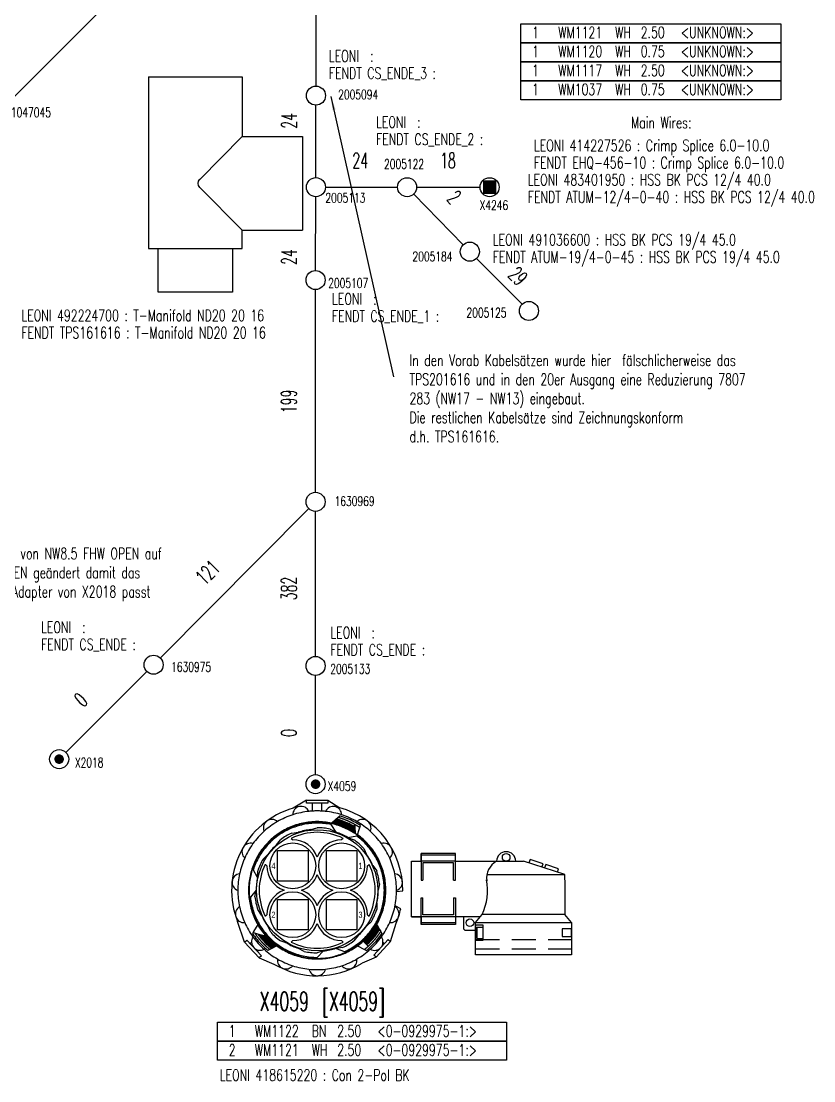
# Model space of a CAD drawing. Header units: millimetres. Extents: x -1 to 4489, y 0 to 1364.
# Drawn here: x 1699.5 to 1907.2, y 254 to 531.8 of the extents above; entities that cross this region are included whole.
import ezdxf

# ---------------------------------------------------------------- set-up
doc = ezdxf.new("R2010")
doc.units = ezdxf.units.MM
doc.linetypes.add('HIDDEN', pattern=[9.525, 6.35, -3.175])
doc.layers.add('Fendt Beschriftung', color=1, linetype='Continuous')
doc.layers.add('LAYER_0', color=7, linetype='Continuous')
doc.styles.add('HS-BUNDLE-DIMENSION', font='ROMANS.SHX', dxfattribs={"width": 0.6, "height": 4})
doc.styles.add('HS-COMP-DESCRIPTION', font='ROMANS.SHX', dxfattribs={"width": 0.6, "height": 5})
doc.styles.add('HS-INSULATION-LEGEND', font='ROMANS.SHX', dxfattribs={"width": 0.7, "height": 3})
doc.styles.add('HS-NODE', font='ROMANS.SHX', dxfattribs={"width": 0.7, "height": 2.5})
doc.styles.add('HS-PART-NO', font='ROMANS.SHX', dxfattribs={"width": 0.7, "height": 3})
doc.styles.add('HS-WIRE', font='ROMANS.SHX', dxfattribs={"width": 0.7, "height": 3})
doc.linetypes.add('NW_11_FHW_OPEN', pattern='A,0.0001,["=",Standard,S=0.4,R=0,X=0,Y=-0.2],-0.0001,["[]",Standard,S=0.3,R=0,X=-0.05,Y=-0.15],-0.2', length=0.2002)
doc.linetypes.add('NW_6_FHW_OPEN', pattern='A,0.0001,["=",Standard,S=0.4,R=0,X=0,Y=-0.2],-0.0001,["[]",Standard,S=0.3,R=0,X=-0.05,Y=-0.15],-0.2', length=0.2002)
doc.linetypes.add('NW_8_5_FHW_OPEN', pattern='A,0.0001,["=",Standard,S=0.4,R=0,X=0,Y=-0.2],-0.0001,["[]",Standard,S=0.3,R=0,X=-0.05,Y=-0.15],-0.2', length=0.2002)

# ---------------------------------------------------------------- blocks, each defined once
blk = doc.blocks.new('492224700')
at = {"color": 7}
for points in [[(-27.82, 19.46), (-27.82, -5.14)], [(-27.82, 19.46), (17.18, 19.46)], [(17.18, 19.46), (17.18, -5.14)], [(17.18, -2.59), (28.68, -2.59), (28.68, 16.91), (17.18, 16.91), (17.18, -2.59)], [(-0.92, 6.01), (-12.12, -5.14)], [(1.19, 6.01), (12.38, -5.14)], [(-27.82, -5.14), (-12.12, -5.14)], [(-12.12, -5.14), (-12.12, -20.94)], [(12.38, -5.14), (12.38, -20.94)], [(17.18, -5.14), (12.38, -5.14)], [(-12.12, -20.94), (12.38, -20.94)]]:
    blk.add_lwpolyline(points, dxfattribs=at)
blk.add_arc((0.13, 4.95), 1.5, 45.141, 134.84, dxfattribs=at)
blk = doc.blocks.new('418615220')
at = {"layer": 'LAYER_0', "color": 7}
for points in [[(-2.61, 45.99), (-6.1, 43.92)], [(-2.61, 45.99), (2.99, 45.99), (2.99, 45.19), (-2.61, 45.19), (-2.61, 45.99)], [(-0.99, 43.16), (-0.99, 45.19)], [(1.41, 43.16), (1.41, 45.19)], [(2.99, 45.99), (6.12, 44.03)], [(5.66, 41.49), (6.13, 41.91)], [(3.7, 39.91), (2.09, 40.29)], [(2.21, 40.27), (2.22, 40.28)], [(2.43, 40.21), (2.47, 40.24)], [(2.66, 40.16), (2.72, 40.21)], [(2.89, 40.1), (2.97, 40.18)], [(3.12, 40.05), (3.21, 40.14)], [(3.35, 39.99), (3.45, 40.09)], [(3.58, 39.94), (3.69, 40.05)], [(3.81, 39.89), (3.92, 40)], [(5.16, 37.61), (3.87, 39.61)], [(3.95, 40), (5.2, 41.09)], [(4.04, 39.83), (5.27, 41.07)], [(4.27, 39.78), (5.49, 41.01)], [(4.5, 39.73), (5.71, 40.94)], [(4.72, 39.67), (5.93, 40.88)], [(4.94, 39.61), (6.14, 40.81)], [(5.17, 39.55), (6.35, 40.74)], [(5.2, 41.09), (5.66, 41.49)], [(5.39, 39.49), (6.56, 40.66)], [(5.6, 39.42), (6.77, 40.59)], [(5.81, 39.35), (6.98, 40.51)], [(6.03, 39.28), (7.18, 40.44)], [(6.24, 39.21), (7.39, 40.36)], [(6.44, 39.13), (7.59, 40.28)], [(6.65, 39.05), (7.79, 40.19)], [(6.85, 38.97), (7.98, 40.1)], [(7.05, 38.89), (8.18, 40.02)], [(7.25, 38.8), (8.38, 39.93)], [(7.45, 38.72), (8.57, 39.84)], [(7.64, 38.63), (8.76, 39.75)], [(7.84, 38.54), (8.95, 39.65)], [(8.03, 38.45), (9.13, 39.56)], [(8.21, 38.35), (9.32, 39.46)], [(8.4, 38.26), (9.5, 39.36)], [(8.59, 38.17), (9.69, 39.26)], [(8.77, 38.06), (9.87, 39.16)], [(8.95, 37.96), (10.05, 39.06)], [(10.03, 39.66), (10.06, 39.05)], [(10.06, 39.05), (10.14, 37.24)], [(11.38, 38.82), (11.55, 39.35)], [(-6.46, 37.37), (-4.73, 37.61)], [(-1.46, 38.3), (0.21, 38.79)], [(3.62, 38.43), (5.16, 37.61)], [(8.21, 36.25), (10.56, 36.63)], [(8.21, 36.25), (9.85, 35.66)], [(9.13, 37.86), (10.07, 38.8)], [(9.31, 37.76), (10.08, 38.52)], [(9.49, 37.65), (10.09, 38.25)], [(9.66, 37.54), (10.1, 37.98)], [(9.84, 37.43), (10.12, 37.71)], [(10.01, 37.32), (10.13, 37.44)], [(10.79, 36.95), (11.22, 38.31)], [(11.22, 38.31), (11.38, 38.82)], [(-10.49, 34.28), (-9.43, 35.66)], [(-6.59, 35.99), (-6.58, 35.99)], [(-6.58, 35.99), (-6.19, 35.59)], [(7.01, 35.99), (6.61, 35.59)], [(7.01, 35.99), (7.01, 35.99)], [(12.4, 33.37), (13.16, 31.8)], [(-13.99, 30.59), (-12.73, 31.8)], [(-10.19, 32.79), (-2.19, 32.79), (-2.19, 24.79), (-10.19, 24.79), (-10.19, 32.79)], [(2.61, 32.79), (10.61, 32.79), (10.61, 24.79), (2.61, 24.79), (2.61, 32.79)], [(-15.44, 25.72), (-16.53, 27.83)], [(-13.39, 29.19), (-13.38, 29.19)], [(-13.38, 29.19), (-12.99, 28.79)], [(13.41, 28.79), (13.81, 29.19)], [(13.81, 29.19), (13.81, 29.19)], [(14.83, 28.9), (15.81, 27.46)], [(-15.44, 25.72), (-15.39, 27.46)], [(-15.79, 22.39), (-17.29, 20.55)], [(-16.1, 20.68), (-15.79, 22.39)], [(16.52, 24.11), (16.21, 22.39)], [(21.01, 22.1), (22.64, 22.23)], [(-10.19, 19.99), (-2.19, 19.99), (-2.19, 11.99), (-10.19, 11.99), (-10.19, 19.99)], [(2.61, 19.99), (10.61, 19.99), (10.61, 11.99), (2.61, 11.99), (2.61, 19.99)], [(-14.4, 15.88), (-15.39, 17.32)], [(15.86, 19.07), (15.81, 17.32)], [(22.12, 17.56), (20.61, 18.31)], [(-18.82, 8.76), (-20.67, 14.19)], [(-13.38, 15.6), (-13.39, 15.59)], [(-12.99, 15.99), (-13.38, 15.6)], [(14.41, 14.19), (13.16, 12.99)], [(13.41, 15.99), (13.81, 15.6)], [(13.81, 15.6), (13.81, 15.59)], [(15.8, 13.39), (15.96, 13.97)], [(-16.58, 11.35), (-16.75, 11.06)], [(-16.45, 11.57), (-16.58, 11.35)], [(-16.58, 11.35), (-16.23, 11.25)], [(-15.38, 13.39), (-16.45, 11.57)], [(-16.23, 11.25), (-15.44, 11.01)], [(-11.98, 11.42), (-12.73, 12.99)], [(12.3, 9.06), (16.11, 12.87)], [(12.44, 8.92), (16.21, 12.69)], [(12.58, 8.78), (16.32, 12.52)], [(12.71, 8.63), (16.42, 12.34)], [(12.85, 8.49), (16.53, 12.16)], [(12.99, 8.34), (16.32, 11.67)], [(13.98, 11.03), (16, 13.05)], [(14.88, 12.21), (15.9, 13.23)], [(15.42, 13.04), (15.81, 13.42)], [(15.8, 13.39), (16.58, 12.07)], [(15.82, 13.72), (15.92, 13.82)], [(16.58, 12.07), (16.87, 11.57)], [(16.87, 11.57), (17.17, 11.06)], [(19.4, 8.99), (20.9, 13.73)], [(-18.23, 9.3), (-14.43, 5.19), (-15.02, 4.64), (-18.82, 8.76), (-18.23, 9.3)], [(-17.41, 8.41), (-16.99, 8.79)], [(-15.44, 11.01), (-13.16, 10.35)], [(-15.32, 10.86), (-15.23, 10.95)], [(-15.2, 10.7), (-15.01, 10.89)], [(-15.08, 10.54), (-14.79, 10.82)], [(-14.95, 10.38), (-14.57, 10.76)], [(-14.83, 10.22), (-14.35, 10.7)], [(-14.7, 10.07), (-14.14, 10.63)], [(-14.57, 9.91), (-13.92, 10.57)], [(-14.44, 9.76), (-13.7, 10.5)], [(-14.31, 9.61), (-13.48, 10.44)], [(-14.18, 9.46), (-13.26, 10.38)], [(-14.04, 9.31), (-13.09, 10.27)], [(-13.9, 9.17), (-12.95, 10.12)], [(-13.77, 9.02), (-12.81, 9.98)], [(-13.63, 8.88), (-12.67, 9.83)], [(-13.49, 8.73), (-12.54, 9.69)], [(-13.35, 8.59), (-12.39, 9.55)], [(-13.2, 8.45), (-12.25, 9.41)], [(-13.06, 8.32), (-12.1, 9.27)], [(-12.91, 8.18), (-11.96, 9.13)], [(-12.77, 8.04), (-11.81, 9)], [(-12.61, 7.91), (-11.66, 8.87)], [(-12.46, 7.78), (-11.51, 8.74)], [(-12.31, 7.65), (-11.35, 8.61)], [(-12.16, 7.52), (-11.2, 8.48)], [(-12.01, 7.39), (-11.04, 8.35)], [(-7.79, 8.54), (-9.43, 9.12)], [(-6.58, 8.8), (-6.59, 8.79)], [(-6.19, 9.19), (-6.58, 8.8)], [(6.61, 9.19), (7.01, 8.8)], [(7.01, 8.8), (7.01, 8.79)], [(10.92, 10.5), (9.85, 9.12)], [(12.21, 9.16), (12.3, 9.06)], [(12.3, 9.06), (13.24, 8.08)], [(13.13, 8.2), (15.6, 10.67)], [(15.06, 5.36), (18.81, 9.53), (19.4, 8.99), (15.66, 4.83), (15.06, 5.36)], [(17.81, 8.39), (17.45, 8.7)], [(-15.55, 6.39), (-15.19, 6.7)], [(-12.21, 6.89), (-12.73, 6.62)], [(-11.7, 7.15), (-12.21, 6.89)], [(-11.85, 7.26), (-10.88, 8.23)], [(-10.37, 7.83), (-11.7, 7.15)], [(-11.66, 7.17), (-10.72, 8.1)], [(-11.08, 7.47), (-10.56, 7.98)], [(-10.5, 7.76), (-10.4, 7.86)], [(-3.2, 6.35), (-4.73, 7.17)], [(1.88, 6.48), (0.21, 5.99)], [(1.88, 6.48), (0.21, 4.79)], [(6.88, 7.41), (5.16, 7.17)], [(5.16, 7.17), (7.37, 6.31)], [(10.79, 7.83), (12.63, 6.89)], [(12.63, 6.89), (13.15, 6.62)], [(13.24, 8.08), (13.61, 7.73)], [(15.99, 6.4), (15.66, 6.69)], [(-15.02, 4.64), (-11.16, 3.06)], [(15.66, 4.83), (11.99, 3.3)]]:
    blk.add_lwpolyline(points, dxfattribs=at)
for centre, radius in [((0.21, 22.39), 15.87), ((-6.19, 28.79), 6), ((6.61, 28.79), 6), ((-6.19, 15.99), 6), ((6.61, 15.99), 6)]:
    blk.add_circle(centre, radius, dxfattribs=at)
for centre, radius, start, end in [((0.21, 22.39), 22.43, 106.34, 201.44), ((0.21, 22.39), 20.8, 108, 114), ((-3.99, 42.16), 2.23, 24.464, 179.54), ((0.21, 22.39), 20.8, 102, 108), ((0.21, 22.39), 20.8, 96, 102), ((0.21, 22.39), 20.8, 93.308, 96), ((0.21, 22.39), 20.8, 90, 93.308), ((0.21, 22.39), 20.8, 86.692, 90), ((0.21, 22.39), 20.8, 84, 86.692), ((0.21, 22.39), 20.8, 78, 84), ((4.42, 42.16), 2.22, 0.2197, 155.78), ((0.21, 22.39), 20.8, 72, 78), ((0.21, 22.39), 22.43, 359.59, 74.735), ((0.21, 22.39), 20.4, 67.5, 73.125), ((0.21, 22.39), 20.8, 66, 72), ((-11.67, 38.74), 2.23, 48.412, 203.59), ((0.21, 22.39), 20.8, 126, 132), ((0.21, 22.39), 20.8, 120, 126), ((0.21, 22.39), 20.8, 114, 120), ((0.21, 22.39), 17.86, 112.5, 118.13), ((0.21, 22.39), 18, 108, 114), ((0.21, 22.39), 17.6, 108, 114), ((0.21, 22.39), 17.86, 106.88, 112.5), ((0.21, 22.39), 18, 102, 108), ((0.21, 22.39), 17.6, 102, 108), ((0.21, 22.39), 17.86, 101.25, 106.88), ((0.21, 22.39), 18, 96, 102), ((0.21, 22.39), 17.6, 96, 102), ((0.21, 22.39), 17.86, 95.625, 101.25), ((0.21, 22.39), 18, 90, 96), ((0.21, 22.39), 17.6, 90, 96), ((0.21, 22.39), 17.86, 90, 95.625), ((0.21, 22.39), 18, 84, 90), ((0.21, 22.39), 17.86, 84.375, 90), ((0.21, 22.39), 17.6, 84, 90), ((0.21, 22.39), 17.86, 78.75, 84.375), ((0.21, 22.39), 17.6, 78, 84), ((0.21, 22.39), 18, 78, 84), ((0.21, 22.39), 17.86, 73.125, 78.75), ((0.21, 22.39), 19.35, 73.125, 75.076), ((0.21, 22.39), 17.86, 67.5, 73.125), ((0.21, 22.39), 19.86, 73.805, 74.09), ((0.21, 22.39), 19.86, 73.519, 73.805), ((0.21, 22.39), 19.35, 67.5, 73.125), ((0.21, 22.39), 19.86, 73.232, 73.519), ((0.21, 22.39), 19.86, 72.947, 73.232), ((0.21, 22.39), 19.86, 72.661, 72.947), ((0.21, 22.39), 19.86, 72.375, 72.661), ((0.21, 22.39), 19.86, 72.09, 72.375), ((0.21, 22.39), 19.86, 71.804, 72.09), ((0.21, 22.39), 19.86, 71.518, 71.804), ((0.21, 22.39), 19.86, 71.231, 71.518), ((0.21, 22.39), 19.86, 70.946, 71.231), ((0.21, 22.39), 19.86, 70.66, 70.946), ((0.21, 22.39), 19.86, 70.374, 70.66), ((0.21, 22.39), 19.86, 70.089, 70.374), ((0.21, 22.39), 19.86, 69.803, 70.089), ((0.21, 22.39), 17.86, 61.875, 67.5), ((0.21, 22.39), 19.86, 69.517, 69.803), ((0.21, 22.39), 19.86, 69.231, 69.517), ((0.21, 22.39), 19.86, 68.945, 69.231), ((0.21, 22.39), 19.86, 68.659, 68.945), ((0.21, 22.39), 19.86, 68.373, 68.659), ((0.21, 22.39), 19.86, 68.088, 68.373), ((0.21, 22.39), 19.35, 61.875, 67.5), ((0.21, 22.39), 19.86, 67.802, 68.088), ((0.21, 22.39), 19.86, 67.516, 67.802), ((0.21, 22.39), 19.86, 67.23, 67.516), ((0.21, 22.39), 19.86, 66.944, 67.23), ((0.21, 22.39), 19.86, 66.658, 66.944), ((0.21, 22.39), 20.4, 61.875, 67.5), ((0.21, 22.39), 19.86, 66.373, 66.658), ((0.21, 22.39), 19.86, 66.087, 66.373), ((0.21, 22.39), 19.86, 65.801, 66.087), ((0.21, 22.39), 19.86, 65.515, 65.801), ((0.21, 22.39), 19.86, 65.229, 65.515), ((0.21, 22.39), 19.86, 64.943, 65.229), ((0.21, 22.39), 19.86, 64.657, 64.943), ((0.21, 22.39), 20.8, 60, 66), ((0.21, 22.39), 19.86, 64.372, 64.657), ((0.21, 22.39), 19.86, 64.086, 64.372), ((0.21, 22.39), 19.86, 63.8, 64.086), ((0.21, 22.39), 19.86, 63.515, 63.8), ((0.21, 22.39), 19.86, 63.229, 63.515), ((0.21, 22.39), 19.86, 62.942, 63.229), ((0.21, 22.39), 19.86, 62.656, 62.942), ((0.21, 22.39), 19.86, 62.371, 62.656), ((0.21, 22.39), 19.35, 59.411, 61.875), ((0.21, 22.39), 19.86, 62.085, 62.371), ((0.21, 22.39), 19.86, 61.799, 62.085), ((0.21, 22.39), 19.86, 61.514, 61.799), ((0.21, 22.39), 19.86, 61.228, 61.514), ((0.21, 22.39), 19.86, 60.941, 61.228), ((0.21, 22.39), 20.4, 56.25, 61.875), ((0.21, 22.39), 19.86, 60.655, 60.941), ((0.21, 22.39), 19.86, 60.37, 60.655), ((0.21, 22.39), 19.86, 60.084, 60.37), ((0.21, 22.39), 19.86, 59.798, 60.084), ((0.21, 22.39), 19.86, 59.513, 59.798), ((0.21, 22.39), 19.86, 59.227, 59.513), ((0.21, 22.39), 19.86, 58.94, 59.227), ((0.21, 22.39), 19.86, 58.655, 58.94), ((0.21, 22.39), 19.86, 58.369, 58.655), ((0.21, 22.39), 20.8, 54, 60), ((0.21, 22.39), 19.86, 58.083, 58.369), ((12.1, 38.75), 2.22, 336.12, 130.73), ((0.21, 22.39), 19.86, 57.797, 58.083), ((0.21, 22.39), 19.86, 57.512, 57.797), ((0.21, 22.39), 19.86, 57.226, 57.512), ((0.21, 22.39), 19.86, 56.939, 57.226), ((0.21, 22.39), 19.86, 56.654, 56.939), ((0.21, 22.39), 19.86, 56.368, 56.654), ((0.21, 22.39), 19.86, 56.082, 56.368), ((0.21, 22.39), 20.8, 48, 54), ((0.21, 22.39), 20.8, 138, 144), ((0.21, 22.39), 20.8, 132, 138), ((0.21, 22.39), 17.86, 129.38, 135), ((0.21, 22.39), 18, 126, 132), ((0.21, 22.39), 17.6, 126, 132), ((0.21, 22.39), 17.86, 123.75, 129.38), ((0.21, 22.39), 18, 120, 126), ((0.21, 22.39), 17.6, 120, 126), ((0.21, 22.39), 17.86, 118.13, 123.75), ((0.21, 22.39), 16.4, 120, 126), ((0.21, 22.39), 18, 114, 120), ((0.21, 22.39), 17.6, 114, 120), ((0.21, 22.39), 16.4, 114, 120), ((0.21, 22.39), 15.2, 63.441, 116.56), ((0.21, 22.39), 16, 102, 108), ((0.21, 22.39), 16, 96, 102), ((0.21, 22.39), 16.4, 84, 90), ((0.21, 22.39), 16.4, 78, 84), ((0.21, 22.39), 16, 66, 72), ((0.21, 22.39), 16, 60, 66), ((0.21, 22.39), 17.86, 56.25, 61.875), ((0.21, 22.39), 17.86, 50.625, 56.25), ((0.21, 22.39), 17.6, 48, 54), ((0.21, 22.39), 18, 48, 54), ((0.21, 22.39), 19.86, 55.797, 56.082), ((0.21, 22.39), 17.86, 45, 50.625), ((0.21, 22.39), 20.8, 42, 48), ((0.21, 22.39), 20.8, 36, 42), ((-17.27, 32.49), 2.23, 72.876, 227.12), ((0.21, 22.39), 20.8, 144, 150), ((0.21, 22.39), 17.86, 140.63, 146.25), ((0.21, 22.39), 18, 138, 144), ((0.21, 22.39), 17.6, 138, 144), ((0.21, 22.39), 17.86, 135, 140.63), ((0.21, 22.39), 18, 132, 138), ((0.21, 22.39), 17.6, 132, 138), ((0.21, 22.39), 16, 132, 138), ((-6.19, 28.79), 6.8, 19.75, 90), ((6.61, 28.79), 6.8, 90, 160.25), ((0.21, 22.39), 16.4, 48, 54), ((0.21, 22.39), 16.4, 42, 48), ((0.21, 22.39), 17.6, 42, 48), ((0.21, 22.39), 18, 42, 48), ((0.21, 22.39), 17.86, 39.375, 45), ((0.21, 22.39), 17.6, 36, 42), ((0.21, 22.39), 18, 36, 42), ((0.21, 22.39), 17.86, 33.75, 39.375), ((17.71, 32.5), 2.23, 312.36, 107.64), ((0.21, 22.39), 20.8, 30, 36), ((0.21, 22.39), 20.8, 156, 162), ((0.21, 22.39), 20.8, 150, 156), ((0.21, 22.39), 17.86, 151.88, 157.5), ((0.21, 22.39), 18, 150, 156), ((0.21, 22.39), 17.6, 150, 156), ((0.21, 22.39), 17.86, 146.25, 151.88), ((0.21, 22.39), 18, 144, 150), ((0.21, 22.39), 17.6, 144, 150), ((0.21, 22.39), 16.4, 150, 156), ((0.21, 22.39), 16, 138, 144), ((0.21, 22.39), 16, 30, 36), ((0.21, 22.39), 17.6, 30, 36), ((0.21, 22.39), 18, 30, 36), ((0.21, 22.39), 17.86, 28.125, 33.75), ((0.21, 22.39), 17.6, 24, 30), ((0.21, 22.39), 18, 24, 30), ((0.21, 22.39), 17.86, 22.5, 28.125), ((0.21, 22.39), 20.8, 24, 30), ((0.21, 22.39), 20.8, 18, 24), ((0.21, 22.39), 20.8, 162, 168), ((0.21, 22.39), 18, 162, 168), ((0.21, 22.39), 18, 156, 162), ((0.21, 22.39), 17.86, 157.5, 163.13), ((0.21, 22.39), 17.6, 156, 162), ((0.21, 22.39), 16.4, 156, 162), ((0.21, 22.39), 15.2, 153.44, 206.56), ((-6.19, 28.79), 6.8, 180, 250.25), ((6.61, 28.79), 6.8, 289.75, 0), ((0.21, 22.39), 15.2, 333.44, 26.559), ((0.21, 22.39), 16, 24, 30), ((0.21, 22.39), 17.6, 18, 24), ((0.21, 22.39), 18, 18, 24), ((0.21, 22.39), 17.86, 16.875, 22.5), ((0.21, 22.39), 17.6, 12, 18), ((0.21, 22.39), 18, 12, 18), ((0.21, 22.39), 20.8, 12, 18), ((-19.88, 24.5), 2.23, 96.464, 251.54), ((0.21, 22.39), 20.8, 168, 174), ((0.21, 22.39), 18, 168, 174), ((0.21, 22.39), 17.86, 168.75, 174.38), ((0.21, 22.39), 17.86, 163.13, 168.75), ((0.21, 22.39), 16, 168, 174), ((-6.19, 28.79), 6.8, 289.75, 340.25), ((6.61, 28.79), 6.8, 199.75, 250.25), ((0.21, 22.39), 16.4, 12, 18), ((0.21, 22.39), 16.4, 6, 12), ((0.21, 22.39), 17.86, 11.25, 16.875), ((0.21, 22.39), 17.6, 6, 12), ((0.21, 22.39), 17.86, 5.625, 11.25), ((0.21, 22.39), 18, 6, 12), ((0.21, 22.39), 20.8, 6, 12), ((20.31, 24.5), 2.23, 288.46, 83.537), ((0.21, 22.39), 20.8, 174, 180), ((0.21, 22.39), 20.8, 180, 186), ((0.21, 22.39), 18, 174, 180), ((0.21, 22.39), 18, 180, 186), ((0.21, 22.39), 17.86, 174.38, 180), ((0.21, 22.39), 17.86, 180, 185.63), ((0.21, 22.39), 16, 174, 180), ((-6.19, 15.99), 6.8, 109.75, 180), ((-6.19, 15.99), 6.8, 19.75, 70.25), ((6.61, 15.99), 6.8, 109.75, 160.25), ((6.61, 15.99), 6.8, 0, 70.25), ((0.21, 22.39), 16, 354, 0), ((0.21, 22.39), 17.6, 0, 6), ((0.21, 22.39), 17.6, 354, 0), ((0.21, 22.39), 17.86, 0, 5.625), ((0.21, 22.39), 17.86, 354.38, 0), ((0.21, 22.39), 18, 0, 6), ((0.21, 22.39), 18, 354, 0), ((0.21, 22.39), 20.8, 0, 6), ((0.21, 22.39), 20.8, 354, 0), ((0.21, 22.39), 20.8, 186, 192), ((0.21, 22.39), 18, 186, 192), ((0.21, 22.39), 17.86, 185.63, 191.25), ((0.21, 22.39), 17.6, 186, 192), ((0.21, 22.39), 16.4, 186, 192), ((0.21, 22.39), 16, 348, 354), ((0.21, 22.39), 17.6, 348, 354), ((0.21, 22.39), 17.86, 348.75, 354.38), ((0.21, 22.39), 18, 348, 354), ((0.21, 22.39), 20.8, 348, 354), ((-19.02, 16.14), 2.22, 120.06, 275.94), ((0.21, 22.39), 20.8, 192, 198), ((0.21, 22.39), 18, 192, 198), ((0.21, 22.39), 17.86, 191.25, 196.88), ((0.21, 22.39), 17.6, 192, 198), ((0.21, 22.39), 18, 198, 204), ((0.21, 22.39), 17.86, 196.88, 202.5), ((0.21, 22.39), 17.6, 198, 204), ((0.21, 22.39), 16.4, 192, 198), ((0.21, 22.39), 16.4, 336, 342), ((0.21, 22.39), 17.6, 336, 342), ((0.21, 22.39), 18, 336, 342), ((0.21, 22.39), 17.86, 337.5, 343.13), ((0.21, 22.39), 17.6, 342, 348), ((0.21, 22.39), 17.86, 343.13, 348.75), ((0.21, 22.39), 18, 342, 348), ((19.43, 16.15), 2.23, 264.34, 59.662), ((0.21, 22.39), 20.8, 342, 348), ((0.21, 22.39), 22.43, 337.29, 347.57), ((0.21, 22.39), 20.8, 198, 204), ((0.21, 22.39), 20.8, 204, 210), ((0.21, 22.39), 17.86, 202.5, 208.13), ((0.21, 22.39), 18, 204, 210), ((0.21, 22.39), 17.6, 204, 210), ((0.21, 22.39), 17.86, 208.13, 213.75), ((0.21, 22.39), 16, 204, 210), ((0.21, 22.39), 16, 210, 216), ((0.21, 22.39), 16.4, 330, 336), ((0.21, 22.39), 17.86, 326.25, 331.88), ((0.21, 22.39), 17.6, 330, 336), ((0.21, 22.39), 18, 330, 336), ((0.21, 22.39), 17.86, 331.88, 337.5), ((0.21, 22.39), 20.8, 330, 336), ((0.21, 22.39), 20.8, 336, 342), ((0.21, 22.39), 20.8, 210, 216), ((0.21, 22.39), 19.86, 214.14, 214.43), ((0.21, 22.39), 19.86, 214.43, 214.72), ((0.21, 22.39), 18, 210, 216), ((0.21, 22.39), 17.6, 210, 216), ((0.21, 22.39), 17.86, 213.75, 219.38), ((0.21, 22.39), 18, 216, 222), ((0.21, 22.39), 17.6, 216, 222), ((0.21, 22.39), 16.4, 222, 228), ((-6.19, 15.99), 6.8, 270, 340.25), ((6.61, 15.99), 6.8, 199.75, 270), ((0.21, 22.39), 16, 312, 318), ((0.21, 22.39), 16, 318, 324), ((0.21, 22.39), 17.6, 318, 324), ((0.21, 22.39), 17.86, 320.63, 326.25), ((0.21, 22.39), 17.6, 324, 330), ((0.21, 22.39), 19.35, 320.63, 326.25), ((0.21, 22.39), 19.35, 326.25, 327.76), ((0.21, 22.39), 19.86, 325.28, 325.57), ((0.21, 22.39), 19.86, 325.57, 325.86), ((0.21, 22.39), 19.86, 325.86, 326.14), ((0.21, 22.39), 19.86, 326.14, 326.43), ((0.21, 22.39), 19.86, 326.43, 326.71), ((0.21, 22.39), 19.86, 326.71, 327), ((0.21, 22.39), 20.8, 324, 330), ((-14.77, 8.9), 2.24, 145.46, 298.54), ((0.21, 22.39), 20.4, 213.75, 219.38), ((0.21, 22.39), 20.8, 216, 222), ((0.21, 22.39), 19.86, 214.72, 215), ((0.21, 22.39), 19.86, 215, 215.29), ((0.21, 22.39), 19.86, 215.29, 215.57), ((0.21, 22.39), 19.86, 215.57, 215.86), ((0.21, 22.39), 19.86, 215.86, 216.15), ((0.21, 22.39), 19.86, 216.15, 216.43), ((0.21, 22.39), 19.86, 216.43, 216.72), ((0.21, 22.39), 19.86, 216.72, 217), ((0.21, 22.39), 19.86, 217, 217.29), ((0.21, 22.39), 19.86, 217.29, 217.58), ((0.21, 22.39), 20.4, 219.38, 225), ((0.21, 22.39), 19.86, 217.58, 217.86), ((0.21, 22.39), 19.86, 217.86, 218.15), ((0.21, 22.39), 19.35, 216.02, 219.38), ((0.21, 22.39), 19.86, 218.15, 218.43), ((0.21, 22.39), 19.86, 218.43, 218.72), ((0.21, 22.39), 19.86, 218.72, 219.01), ((0.21, 22.39), 20.8, 222, 228), ((0.21, 22.39), 19.86, 219.01, 219.29), ((0.21, 22.39), 19.86, 219.29, 219.58), ((0.21, 22.39), 19.86, 219.58, 219.86), ((0.21, 22.39), 19.86, 219.86, 220.15), ((0.21, 22.39), 19.86, 220.15, 220.44), ((0.21, 22.39), 19.86, 220.44, 220.72), ((0.21, 22.39), 19.86, 220.72, 221.01), ((0.21, 22.39), 19.86, 221.01, 221.29), ((0.21, 22.39), 19.35, 219.38, 225), ((0.21, 22.39), 19.86, 221.29, 221.58), ((0.21, 22.39), 19.86, 221.58, 221.87), ((0.21, 22.39), 19.86, 221.87, 222.15), ((0.21, 22.39), 19.86, 222.15, 222.44), ((0.21, 22.39), 19.86, 222.44, 222.72), ((0.21, 22.39), 19.86, 222.72, 223.01), ((0.21, 22.39), 19.86, 223.01, 223.29), ((0.21, 22.39), 19.86, 223.29, 223.58), ((0.21, 22.39), 19.86, 223.58, 223.87), ((0.21, 22.39), 19.86, 223.87, 224.15), ((0.21, 22.39), 19.86, 224.15, 224.44), ((0.21, 22.39), 19.86, 224.44, 224.72), ((0.21, 22.39), 19.86, 224.72, 225.01), ((0.21, 22.39), 19.86, 225.01, 225.3), ((0.21, 22.39), 17.86, 219.38, 225), ((0.21, 22.39), 19.35, 225, 230.63), ((0.21, 22.39), 18, 222, 228), ((0.21, 22.39), 17.6, 222, 228), ((0.21, 22.39), 17.86, 225, 230.63), ((0.21, 22.39), 18, 228, 234), ((0.21, 22.39), 17.6, 228, 234), ((0.21, 22.39), 17.86, 230.63, 236.25), ((0.21, 22.39), 16.4, 228, 234), ((0.21, 22.39), 16, 240, 246), ((0.21, 22.39), 15.2, 243.44, 296.56), ((0.21, 22.39), 16.4, 300, 306), ((0.21, 22.39), 17.86, 303.75, 309.38), ((0.21, 22.39), 17.6, 306, 312), ((0.21, 22.39), 18, 306, 312), ((0.21, 22.39), 17.86, 309.38, 312.19), ((0.21, 22.39), 17.6, 312, 318), ((0.21, 22.39), 17.86, 312.19, 315), ((0.21, 22.39), 18, 312, 312.21), ((0.21, 22.39), 17.86, 315, 320.63), ((0.21, 22.39), 19.35, 312.31, 315), ((0.21, 22.39), 19.35, 315, 320.63), ((15.23, 8.87), 2.23, 240.43, 35.569), ((0.21, 22.39), 20.8, 312, 318), ((0.21, 22.39), 19.86, 314.7, 314.99), ((0.21, 22.39), 19.86, 314.99, 315.28), ((0.21, 22.39), 19.86, 315.28, 315.56), ((0.21, 22.39), 19.86, 315.56, 315.85), ((0.21, 22.39), 19.86, 315.85, 316.13), ((0.21, 22.39), 19.86, 316.13, 316.42), ((0.21, 22.39), 19.86, 316.42, 316.71), ((0.21, 22.39), 20.4, 315, 320.63), ((0.21, 22.39), 19.86, 316.71, 316.99), ((0.21, 22.39), 19.86, 316.99, 317.28), ((0.21, 22.39), 19.86, 317.28, 317.56), ((0.21, 22.39), 19.86, 317.56, 317.85), ((0.21, 22.39), 19.86, 317.85, 318.13), ((0.21, 22.39), 19.86, 318.13, 318.42), ((0.21, 22.39), 19.86, 318.42, 318.71), ((0.21, 22.39), 19.86, 318.71, 318.99), ((0.21, 22.39), 19.86, 318.99, 319.28), ((0.21, 22.39), 19.86, 319.28, 319.56), ((0.21, 22.39), 19.86, 319.56, 319.85), ((0.21, 22.39), 19.86, 319.85, 320.14), ((0.21, 22.39), 19.86, 320.14, 320.42), ((0.21, 22.39), 19.86, 320.42, 320.71), ((0.21, 22.39), 19.86, 320.71, 320.99), ((0.21, 22.39), 19.86, 320.99, 321.28), ((0.21, 22.39), 20.8, 318, 324), ((0.21, 22.39), 19.86, 321.28, 321.57), ((0.21, 22.39), 19.86, 321.57, 321.85), ((0.21, 22.39), 19.86, 321.85, 322.14), ((0.21, 22.39), 19.86, 322.14, 322.42), ((0.21, 22.39), 19.86, 322.42, 322.71), ((0.21, 22.39), 20.4, 320.63, 326.25), ((0.21, 22.39), 19.86, 322.71, 323), ((0.21, 22.39), 19.86, 323, 323.28), ((0.21, 22.39), 19.86, 323.28, 323.57), ((0.21, 22.39), 19.86, 323.57, 323.85), ((0.21, 22.39), 19.86, 323.85, 324.14), ((0.21, 22.39), 19.86, 324.14, 324.43), ((0.21, 22.39), 19.86, 324.43, 324.71), ((0.21, 22.39), 19.86, 324.71, 325), ((0.21, 22.39), 19.86, 325, 325.28), ((0.21, 22.39), 20.4, 225, 230.63), ((0.21, 22.39), 19.86, 225.3, 225.58), ((0.21, 22.39), 20.8, 228, 234), ((0.21, 22.39), 19.86, 225.58, 225.87), ((0.21, 22.39), 19.86, 225.87, 226.15), ((0.21, 22.39), 19.86, 226.15, 226.44), ((0.21, 22.39), 19.86, 226.44, 226.73), ((0.21, 22.39), 19.86, 226.73, 227.01), ((0.21, 22.39), 19.86, 227.01, 227.3), ((0.21, 22.39), 19.86, 227.3, 227.58), ((0.21, 22.39), 19.86, 227.58, 227.87), ((0.21, 22.39), 19.86, 227.87, 228.16), ((0.21, 22.39), 19.86, 228.16, 228.44), ((0.21, 22.39), 19.86, 228.44, 228.73), ((0.21, 22.39), 19.86, 228.73, 229.01), ((0.21, 22.39), 19.86, 229.01, 229.3), ((0.21, 22.39), 19.86, 229.3, 229.59), ((0.21, 22.39), 19.86, 229.59, 229.87), ((0.21, 22.39), 19.86, 229.87, 230.16), ((0.21, 22.39), 19.86, 230.16, 230.44), ((0.21, 22.39), 19.86, 230.44, 230.73), ((0.21, 22.39), 19.86, 230.73, 231.02), ((0.21, 22.39), 19.86, 231.02, 231.3), ((0.21, 22.39), 19.35, 230.63, 231.99), ((0.21, 22.39), 20.8, 234, 240), ((0.21, 22.39), 18, 234, 240), ((0.21, 22.39), 17.6, 234, 240), ((0.21, 22.39), 17.86, 236.25, 241.88), ((0.21, 22.39), 18, 240, 246), ((0.21, 22.39), 17.6, 240, 246), ((0.21, 22.39), 17.86, 241.88, 247.5), ((0.21, 22.39), 18, 246, 252), ((0.21, 22.39), 17.6, 246, 252), ((0.21, 22.39), 17.86, 247.5, 253.13), ((0.21, 22.39), 16, 246, 252), ((0.21, 22.39), 17.6, 252, 258), ((0.21, 22.39), 16.4, 258, 264), ((0.21, 22.39), 16.4, 264, 270), ((0.21, 22.39), 16, 276, 282), ((0.21, 22.39), 16, 282, 288), ((0.21, 22.39), 17.86, 286.88, 292.5), ((0.21, 22.39), 18, 288, 294), ((0.21, 22.39), 16.4, 294, 300), ((0.21, 22.39), 17.86, 292.5, 298.13), ((0.21, 22.39), 17.6, 294, 300), ((0.21, 22.39), 18, 294, 300), ((0.21, 22.39), 17.86, 298.13, 303.75), ((0.21, 22.39), 17.6, 300, 306), ((0.21, 22.39), 18, 300, 306), ((0.21, 22.39), 20.8, 300, 306), ((0.21, 22.39), 20.8, 306, 312), ((0.21, 22.39), 19.86, 308.7, 308.98), ((0.21, 22.39), 19.86, 308.98, 309.27), ((0.21, 22.39), 19.86, 309.27, 309.56), ((0.21, 22.39), 19.86, 309.56, 309.84), ((0.21, 22.39), 19.86, 309.84, 310.13), ((0.21, 22.39), 19.86, 310.13, 310.41), ((0.21, 22.39), 19.86, 310.41, 310.7), ((0.21, 22.39), 20.4, 309.38, 315), ((0.21, 22.39), 19.86, 310.7, 310.99), ((0.21, 22.39), 19.86, 310.99, 311.27), ((0.21, 22.39), 19.86, 311.27, 311.56), ((0.21, 22.39), 19.86, 311.56, 311.84), ((0.21, 22.39), 19.86, 311.84, 312.13), ((0.21, 22.39), 19.86, 312.13, 312.42), ((0.21, 22.39), 19.86, 312.42, 312.7), ((0.21, 22.39), 19.86, 312.7, 312.99), ((0.21, 22.39), 19.86, 312.99, 313.27), ((0.21, 22.39), 19.86, 313.27, 313.56), ((0.21, 22.39), 19.86, 313.56, 313.85), ((0.21, 22.39), 19.86, 313.85, 314.13), ((0.21, 22.39), 19.86, 314.13, 314.42), ((0.21, 22.39), 19.86, 314.42, 314.7), ((0.21, 22.39), 22.43, 239.54, 301.66), ((-7.98, 3.99), 2.24, 170.13, 321.87), ((0.21, 22.39), 20.8, 240, 246), ((0.21, 22.39), 20.8, 246, 252), ((0.21, 22.39), 18, 252, 258), ((0.21, 22.39), 17.86, 253.13, 258.75), ((0.21, 22.39), 18, 258, 264), ((0.21, 22.39), 17.6, 258, 264), ((0.21, 22.39), 17.86, 258.75, 264.38), ((0.21, 22.39), 18, 264, 270), ((0.21, 22.39), 17.6, 264, 270), ((0.21, 22.39), 17.86, 264.38, 270), ((0.21, 22.39), 17.86, 270, 275.63), ((0.21, 22.39), 18, 270, 276), ((0.21, 22.39), 17.86, 275.63, 281.25), ((0.21, 22.39), 18, 276, 282), ((0.21, 22.39), 17.86, 281.25, 286.88), ((0.21, 22.39), 18, 282, 288), ((8.4, 3.99), 2.24, 218.13, 9.874), ((0.21, 22.39), 20.8, 288, 294), ((0.21, 22.39), 20.8, 294, 300), ((0.21, 22.39), 20.8, 252, 258), ((0.21, 22.39), 20.8, 258, 264), ((0.21, 22.39), 20.8, 264, 270), ((0.21, 2.23), 2.24, 193.5, 346.5), ((0.21, 22.39), 20.8, 270, 276), ((0.21, 22.39), 20.8, 276, 282), ((0.21, 22.39), 20.8, 282, 288)]:
    blk.add_arc(centre, radius, start, end, dxfattribs=at)
at = {"layer": 'LAYER_0', "color": 7, "width": 0.83322}
for s, p in [('4', (-11.79, 27.99)), ('1', (11.01, 27.99)), ('2', (-11.79, 15.19)), ('3', (11.01, 15.19))]:
    blk.add_text(s, height=1.6, dxfattribs=at).set_placement(p)
blk = doc.blocks.new('418629900')
at = {"layer": 'LAYER_0', "color": 7}
for points in [[(90.311, 51.364), (88.21, 49.614)], [(98.794, 26.165), (90.311, 26.165), (90.311, 51.364), (98.811, 51.364)], [(91.988, 51.365), (91.988, 48.865), (93.988, 48.865), (93.988, 51.365), (91.988, 51.365)], [(98.811, 51.364), (98.811, 26.165), (98.794, 26.165)], [(77.71, 49.634), (74.22, 38.764)], [(77.119, 47.645), (76.254, 47.983), (75.088, 44.597), (75.953, 44.258)], [(77.71, 49.234), (77.71, 49.634)], [(79.105, 49.614), (77.71, 49.614)], [(77.71, 29.169), (77.71, 49.372)], [(79.205, 49.614), (88.21, 49.614), (88.21, 27.914)], [(75.787, 43.574), (74.922, 43.912), (73.755, 40.525), (74.621, 40.187)], [(74.22, 27.914), (74.22, 38.764)], [(74.219, 20.914), (74.219, 27.914)], [(90.311, 26.165), (88.21, 27.914)], [(90.962, 28.165), (90.962, 26.166), (94.962, 26.166), (94.962, 28.165), (90.962, 28.165)], [(94.456, 26.586), (91.515, 26.586), (91.515, 28.152)], [(94.456, 26.586), (94.456, 28.16)], [(88.819, 27.414), (88.819, 9.367), (74.219, 9.367), (74.219, 11.884)], [(92.423, 26.15), (92.423, 23.509)], [(98.701, 26.158), (97.201, 26.158)], [(92.031, 23.15), (88.823, 23.15)], [(74.234, 20.916), (72.227, 20.916), (72.227, 11.922), (74.234, 11.916)], [(72.635, 20.921), (72.635, 11.922)], [(79.222, 20.392), (79.222, 20.916), (74.222, 20.916), (74.222, 11.916), (79.222, 11.916), (79.222, 12.376)], [(79.239, 20.416), (74.701, 20.416), (74.701, 12.417), (79.205, 12.417)], [(83.799, 20.416), (88.336, 20.416), (88.336, 12.417), (83.832, 12.417)], [(83.816, 20.392), (83.816, 20.916), (88.816, 20.916), (88.816, 11.916), (83.816, 11.916), (83.816, 12.376)], [(88.816, 20.916), (90.823, 20.916), (90.823, 11.922), (88.816, 11.916)], [(90.415, 20.921), (90.415, 11.922)], [(74.231, 11.916), (72.231, 11.916)], [(74.219, 9.384), (74.219, 11.884)], [(88.819, 11.916), (90.819, 11.916)], [(88.819, 9.367), (88.819, 11.867)]]:
    blk.add_lwpolyline(points, dxfattribs=at)
at = {"layer": 'LAYER_0', "color": 7, "linetype": 'HIDDEN'}
for points in [[(94.794, 26.165), (94.794, 51.276)], [(97.201, 26.158), (97.201, 51.37)]]:
    blk.add_lwpolyline(points, dxfattribs=at)
at = {"layer": 'LAYER_0', "color": 7}
for centre in [(73.218, 34.223), (90.36, 24.714)]:
    blk.add_circle(centre, 1, dxfattribs=at)
for centre, radius, start, end in [((74.241, 34.223), 2.5, 90, 270), ((78.625, 34.085), 5, 208.64, 278.51), ((81.801, 14.352), 15, 64.674, 100.31), ((91.567, 24.028), 1, 297.64, 328.75)]:
    blk.add_arc(centre, radius, start, end, dxfattribs=at)
blk = doc.blocks.new('_FILLED')
at = {"color": 0, "linetype": 'ByBlock'}
blk.add_solid([(0, 0), (-1, 0.125), (-1, -0.125)], dxfattribs=at)

msp = doc.modelspace()

# ---------------------------------------------------------------- linework, layer by layer
at = {"color": 7, "linetype": 'NW_6_FHW_OPEN', "ltscale": 8}
msp.add_lwpolyline([(1694.88, 509.25), (1774.89, 589.27)], dxfattribs=at)
at = {"color": 7, "linetype": 'NW_11_FHW_OPEN', "ltscale": 8}
for points in [[(1776.66, 588.53), (1776.72, 514.78)], [(1802.37, 486.48), (1815.32, 473.16)], [(1818.83, 469.6), (1830.77, 457.6)], [(1776.62, 408.28), (1776.62, 461.44)], [(1735.93, 364.84), (1774.86, 404)]]:
    msp.add_lwpolyline(points, dxfattribs=at)
at = {"color": 7, "linetype": 'Continuous'}
for points in [[(1830.44, 526.15), (1830.44, 531.13), (1898.54, 531.13), (1898.54, 526.15), (1830.44, 526.15)], [(1830.44, 521.17), (1830.44, 526.15), (1898.54, 526.15), (1898.54, 521.17), (1830.44, 521.17)], [(1830.44, 516.19), (1830.44, 521.17), (1898.54, 521.17), (1898.54, 516.19), (1830.44, 516.19)], [(1830.44, 511.21), (1830.44, 516.19), (1898.54, 516.19), (1898.54, 511.21), (1830.44, 511.21)], [(1750.9, 264.35), (1750.9, 269.33), (1826.7, 269.33), (1826.7, 264.35), (1750.9, 264.35)], [(1750.9, 259.37), (1750.9, 264.35), (1826.7, 264.35), (1826.7, 259.37), (1750.9, 259.37)]]:
    msp.add_lwpolyline(points, dxfattribs=at)
at = {"color": 7, "ltscale": 8}
for points in [[(1776.72, 490.78), (1776.72, 509.78)], [(1779.22, 488.28), (1798.12, 488.27)], [(1803.12, 488.27), (1819.75, 488.27)], [(1776.63, 466.44), (1776.71, 485.78)], [(1711.19, 340.09), (1732.4, 361.3)], [(1776.62, 334.26), (1776.62, 360.26)]]:
    msp.add_lwpolyline(points, dxfattribs=at)
at = {"color": 7, "linetype": 'Continuous'}
for points in [[(1821.36, 487.39, 1.77, 1.77, 0), (1823.13, 487.39, 1.77, 1.77, 0), (1823.13, 489.16, 1.77, 1.77, 0), (1821.36, 489.16, 1.77, 1.77, 0)], [(1821.36, 489.16, 1.77, 1.77, 0), (1823.13, 489.16, 1.77, 1.77, 0), (1823.13, 487.39, 1.77, 1.77, 0), (1821.36, 487.39, 1.77, 1.77, 0)], [(1708.79, 338.32, 1.25, 1.25, 1), (1710.04, 338.32, 1.25, 1.25, 1)], [(1776, 331.76, 1.25, 1.25, 1), (1777.25, 331.76, 1.25, 1.25, 1)]]:
    msp.add_lwpolyline(points, format="xyseb", close=True, dxfattribs=at)
at = {"color": 7, "linetype": 'NW_8_5_FHW_OPEN', "ltscale": 8}
msp.add_lwpolyline([(1776.62, 365.26), (1776.62, 403.28)], dxfattribs=at)
at = {"color": 7, "linetype": 'Continuous'}
for centre in [(1776.72, 512.28), (1776.72, 488.28), (1800.62, 488.27), (1822.25, 488.27), (1817.06, 471.37), (1776.62, 463.94), (1832.54, 455.83), (1776.62, 405.78), (1734.17, 363.07), (1776.62, 362.76), (1709.42, 338.32), (1776.62, 331.76)]:
    msp.add_circle(centre, 2.5, dxfattribs=at)
at = {"layer": 'Fendt Beschriftung'}
msp.add_line((1780.64, 512.03), (1797.03, 438.57), dxfattribs=at)

# ---------------------------------------------------------------- block references
at = {"xscale": -1, "rotation": 90}
msp.add_blockref('492224700', (1752.26, 489.41), dxfattribs=at)
msp.add_blockref('418615220', (1776.84, 281.55))
at = {"rotation": 270}
msp.add_blockref('418629900', (1792.36, 385.8), dxfattribs=at)
at = {"layer": 'Fendt Beschriftung', "linetype": 'Continuous', "xscale": 3.499999999999998, "yscale": 3.5, "zscale": 3.5, "rotation": 103.6209279500634}
msp.add_blockref('_FILLED', (1780.65, 511.97), dxfattribs=at)

# ---------------------------------------------------------------- texts
at = {"color": 7, "linetype": 'Continuous', "style": 'HS-WIRE', "width": 0.7}
for s, p in [(' 1  ', (1831.94, 527.35)), (' 1  ', (1831.94, 522.37)), (' 1  ', (1831.94, 517.39)), (' 1  ', (1831.94, 512.41)), (' 1  ', (1752.4, 265.55)), (' 2  ', (1752.4, 260.57))]:
    msp.add_text(s, height=3, dxfattribs=at).set_placement(p)
at = {"color": 92, "linetype": 'Continuous', "style": 'HS-WIRE', "width": 0.7}
for s, p in [('WM1121 ', (1840.24, 527.35)), ('WH ', (1855.14, 527.35)), ('2.50 ', (1861.84, 527.35)), (' <UNKNOWN:>  ', (1870.94, 527.35)), ('WM1120 ', (1840.24, 522.37)), ('WH ', (1855.14, 522.37)), ('0.75 ', (1861.84, 522.37)), (' <UNKNOWN:>  ', (1870.94, 522.37)), ('WM1117 ', (1840.24, 517.39)), ('WH ', (1855.14, 517.39)), ('2.50 ', (1861.84, 517.39)), (' <UNKNOWN:>  ', (1870.94, 517.39)), ('WM1037 ', (1840.24, 512.41)), ('WH ', (1855.14, 512.41)), ('0.75 ', (1861.84, 512.41)), (' <UNKNOWN:>  ', (1870.94, 512.41)), ('WM1122 ', (1760.7, 265.55)), ('BN ', (1775.6, 265.55)), ('2.50 ', (1782.3, 265.55)), (' <0-0929975-1:>  ', (1791.4, 265.55)), ('WM1121 ', (1760.7, 260.57)), ('WH ', (1775.6, 260.57)), ('2.50 ', (1782.3, 260.57)), (' <0-0929975-1:>  ', (1791.4, 260.57))]:
    msp.add_text(s, height=3, dxfattribs=at).set_placement(p)
at = {"color": 200, "linetype": 'Continuous', "style": 'HS-PART-NO', "width": 0.7}
for s, p in [('LEONI  :', (1780.1, 521.17)), ('FENDT CS_ENDE_3 :', (1780.1, 516.67)), ('LEONI  :', (1792.47, 503.84)), ('FENDT CS_ENDE_2 :', (1792.47, 499.34)), ('LEONI 414227526 : Crimp Splice 6.0-10.0', (1833.85, 497.71)), ('FENDT EHQ-456-10 : Crimp Splice 6.0-10.0', (1833.85, 493.21)), ('LEONI 483401950 : HSS BK PCS 12/4 40.0', (1832.25, 488.71)), ('FENDT ATUM-12/4-0-40 : HSS BK PCS 12/4 40.0', (1832.25, 484.21)), ('LEONI 491036600 : HSS BK PCS 19/4 45.0', (1823.07, 472.98)), ('FENDT ATUM-19/4-0-45 : HSS BK PCS 19/4 45.0', (1823.07, 468.48)), ('LEONI  :', (1780.92, 457.48)), ('LEONI 492224700 : T-Manifold ND20 20 16', (1699.5, 453.14)), ('FENDT CS_ENDE_1 :', (1780.92, 452.98)), ('FENDT TPS161616 : T-Manifold ND20 20 16', (1699.5, 448.64)), ('LEONI  :', (1704.65, 371.4)), ('LEONI  :', (1780.49, 369.99)), ('FENDT CS_ENDE :', (1704.65, 366.9)), ('FENDT CS_ENDE :', (1780.49, 365.49)), ('LEONI 418615220 : Con 2-Pol BK', (1751.51, 253.99))]:
    msp.add_text(s, height=3, dxfattribs=at).set_placement(p)
at = {"color": 5, "linetype": 'Continuous'}
for s, height, style, width, p in [('2005094', 2.5, 'HS-NODE', 0.7, (1782.55, 511.31)), ('1047045', 2.5, 'HS-NODE', 0.7, (1696.76, 506.64)), ('2005122', 2.5, 'HS-NODE', 0.7, (1794.57, 493.11)), ('2005113', 2.5, 'HS-NODE', 0.7, (1779.2, 484.23)), ('X4246', 2.5, 'HS-NODE', 0.7, (1819.62, 482.3)), ('2005184', 2.5, 'HS-NODE', 0.7, (1802.02, 468.85)), ('2005107', 2.5, 'HS-NODE', 0.7, (1779.93, 461.88)), ('2005125', 2.5, 'HS-NODE', 0.7, (1816.17, 454.13)), ('1630969', 2.5, 'HS-NODE', 0.7, (1781.6, 404.71)), ('1630975', 2.5, 'HS-NODE', 0.7, (1738.76, 361.25)), ('2005133', 2.5, 'HS-NODE', 0.7, (1780.48, 360.73)), ('X2018', 2.5, 'HS-NODE', 0.7, (1713.53, 336.17)), ('X4059', 2.5, 'HS-NODE', 0.7, (1779.8, 330)), (' [X4059]', 5, 'HS-COMP-DESCRIPTION', 0.6, (1776.3, 272.33))]:
    msp.add_text(s, height=height, dxfattribs=dict(at, style=style, width=width)).set_placement(p)
at = {"color": 1, "linetype": 'Continuous', "ltscale": 8, "style": 'HS-BUNDLE-DIMENSION', "width": 0.6}
for s, rotation, p in [('24', 90, (1771.72, 503.62)), ('24', 359.993, (1786.28, 493.28)), ('2', 314.2021, (1810.78, 485)), ('24', 89.7773, (1771.66, 467.89)), ('29', 314.8735, (1826.8, 465)), ('199', 90, (1771.62, 429.04)), ('121', 45.1697, (1747.6, 383.68)), ('382', 90, (1771.62, 379.97)), ('0', 45, (1715.78, 351.76)), ('0', 90, (1771.62, 344.16))]:
    msp.add_text(s, height=4, rotation=rotation, dxfattribs=at).set_placement(p)
at = {"color": 1, "linetype": 'Continuous', "style": 'HS-PART-NO', "width": 0.7}
msp.add_text('Main Wires: ', height=3, dxfattribs=at).set_placement((1859.3, 503.71))
at = {"color": 1, "linetype": 'Continuous', "ltscale": 8, "style": 'HS-BUNDLE-DIMENSION', "width": 0.6}
msp.add_text('18', height=4, dxfattribs=at).set_placement((1809.27, 493.27))
at = {"color": 42, "linetype": 'Continuous', "style": 'HS-COMP-DESCRIPTION', "width": 0.6}
msp.add_text('X4059', height=5, dxfattribs=at).set_placement((1762.01, 272.33))
at = {"layer": 'Fendt Beschriftung', "char_height": 3, "attachment_point": 1, "style": 'HS-INSULATION-LEGEND'}
for s, insert, width in [('In den Vorab Kabelsätzen wurde hier  fälschlicherweise das TPS201616 und in den 20er Ausgang eine Reduzierung 7807 283 (NW17 - NW13) eingebaut.\\PDie restlichen Kabelsätze sind Zeichnungskonform\\Pd.h. TPS161616.', (1801.25, 444.4), 100.0067), ('Wellrohr wurde von NW8.5 FHW OPEN auf NW11 FHW OPEN geändert damit das Wellrohr zum Adapter von X2018 passt', (1677.23, 393.73), 67.5875)]:
    msp.add_mtext(s, dxfattribs=dict(at, insert=insert, width=width))

doc.saveas('drawing.dxf')
